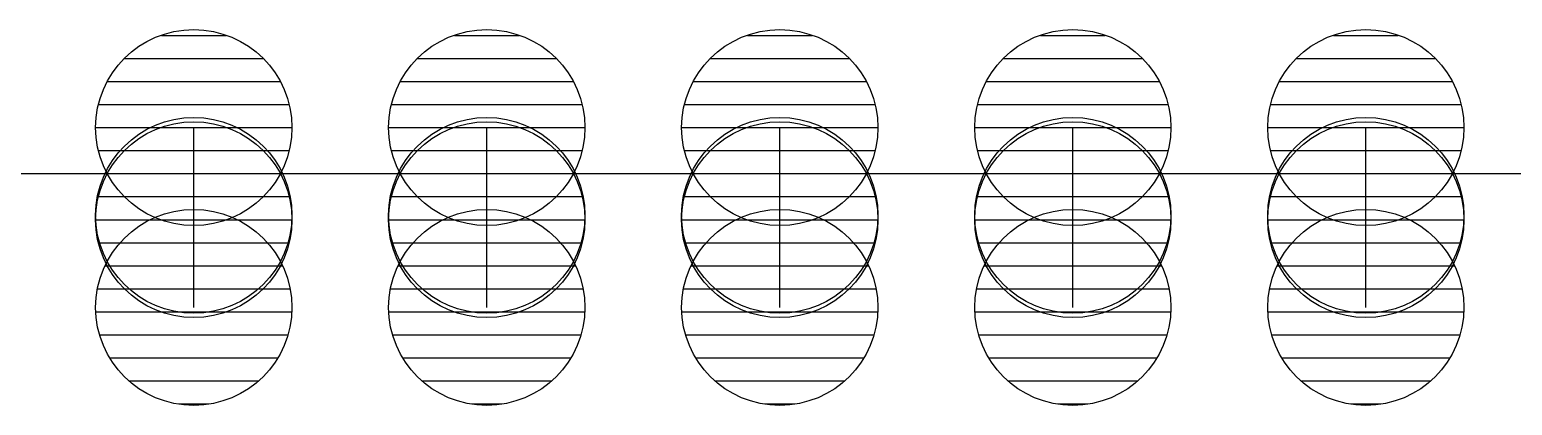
# Model space of a CAD drawing. Extents: x -26 to 0.6, y -0.6 to 26.
# Drawn here: x -19.13 to -12.7, y 24.39 to 26.03 of the extents above; entities that cross this region are included whole.
import ezdxf

# ---------------------------------------------------------------- set-up
doc = ezdxf.new("R2010")
doc.units = 0
doc.layers.get('0').update_dxf_attribs({"linetype": 'CONTINUOUS'})
doc.layers.add('BOTTOMSOLDER', color=6, linetype='CONTINUOUS')
doc.layers.add('MECHANICAL2', color=6, linetype='CONTINUOUS')

# ---------------------------------------------------------------- blocks, each defined once
blk = doc.blocks.new('#POLYLINE_90_')
at = {"layer": 'BOTTOMSOLDER'}
blk.add_line((-13.97, -0.2), (-13.97, 0.2), dxfattribs=at)
blk = doc.blocks.new('*X353')
at = {"layer": 'BOTTOMSOLDER', "linetype": 'CONTINUOUS'}
for p, q in [((-14.1098, 0.2), (-13.8302, 0.2)), ((-14.2715, 0.1), (-13.6685, 0.1)), ((-14.3431, 0), (-13.5969, 0)), ((-14.3821, -0.1), (-13.5579, -0.1)), ((-14.3954, -0.2), (-13.5446, -0.2)), ((-14.3821, -0.3), (-13.5579, -0.3)), ((-14.3431, -0.4), (-13.5969, -0.4)), ((-14.2715, -0.5), (-13.6685, -0.5)), ((-14.1098, -0.6), (-13.8302, -0.6))]:
    blk.add_line(p, q, dxfattribs=at)
blk = doc.blocks.new('*X354')
at = {"layer": 'BOTTOMSOLDER', "linetype": 'CONTINUOUS'}
for p, q in [((-14.1098, 0.6), (-13.8302, 0.6)), ((-14.2715, 0.5), (-13.6685, 0.5)), ((-14.3431, 0.4), (-13.5969, 0.4)), ((-14.3821, 0.3), (-13.5579, 0.3)), ((-14.3954, 0.2), (-13.5446, 0.2)), ((-14.3821, 0.1), (-13.5579, 0.1)), ((-14.3431, 0), (-13.5969, 0)), ((-14.2715, -0.1), (-13.6685, -0.1)), ((-14.1098, -0.2), (-13.8302, -0.2))]:
    blk.add_line(p, q, dxfattribs=at)
blk = doc.blocks.new('#POLYLINE_91_')
at = {"layer": 'BOTTOMSOLDER'}
blk.add_line((-12.7, -0.2), (-12.7, 0.2), dxfattribs=at)
blk = doc.blocks.new('*X355')
at = {"layer": 'BOTTOMSOLDER', "linetype": 'CONTINUOUS'}
for p, q in [((-12.8398, 0.2), (-12.5602, 0.2)), ((-13.0015, 0.1), (-12.3985, 0.1)), ((-13.0731, 0), (-12.3269, 0)), ((-13.1121, -0.1), (-12.2879, -0.1)), ((-13.1254, -0.2), (-12.2746, -0.2)), ((-13.1121, -0.3), (-12.2879, -0.3)), ((-13.0731, -0.4), (-12.3269, -0.4)), ((-13.0015, -0.5), (-12.3985, -0.5)), ((-12.8398, -0.6), (-12.5602, -0.6))]:
    blk.add_line(p, q, dxfattribs=at)
blk = doc.blocks.new('*X356')
at = {"layer": 'BOTTOMSOLDER', "linetype": 'CONTINUOUS'}
for p, q in [((-12.8398, 0.6), (-12.5602, 0.6)), ((-13.0015, 0.5), (-12.3985, 0.5)), ((-13.0731, 0.4), (-12.3269, 0.4)), ((-13.1121, 0.3), (-12.2879, 0.3)), ((-13.1254, 0.2), (-12.2746, 0.2)), ((-13.1121, 0.1), (-12.2879, 0.1)), ((-13.0731, 0), (-12.3269, 0)), ((-13.0015, -0.1), (-12.3985, -0.1)), ((-12.8398, -0.2), (-12.5602, -0.2))]:
    blk.add_line(p, q, dxfattribs=at)
blk = doc.blocks.new('#POLYLINE_93_')
at = {"layer": 'BOTTOMSOLDER'}
blk.add_line((-11.43, -0.2), (-11.43, 0.2), dxfattribs=at)
blk = doc.blocks.new('*X359')
at = {"layer": 'BOTTOMSOLDER', "linetype": 'CONTINUOUS'}
for p, q in [((-11.5698, 0.2), (-11.2902, 0.2)), ((-11.7315, 0.1), (-11.1285, 0.1)), ((-11.8031, 0), (-11.0569, 0)), ((-11.8421, -0.1), (-11.0179, -0.1)), ((-11.8554, -0.2), (-11.0046, -0.2)), ((-11.8421, -0.3), (-11.0179, -0.3)), ((-11.8031, -0.4), (-11.0569, -0.4)), ((-11.7315, -0.5), (-11.1285, -0.5)), ((-11.5698, -0.6), (-11.2902, -0.6))]:
    blk.add_line(p, q, dxfattribs=at)
blk = doc.blocks.new('*X360')
at = {"layer": 'BOTTOMSOLDER', "linetype": 'CONTINUOUS'}
for p, q in [((-11.5698, 0.6), (-11.2902, 0.6)), ((-11.7315, 0.5), (-11.1285, 0.5)), ((-11.8031, 0.4), (-11.0569, 0.4)), ((-11.8421, 0.3), (-11.0179, 0.3)), ((-11.8554, 0.2), (-11.0046, 0.2)), ((-11.8421, 0.1), (-11.0179, 0.1)), ((-11.8031, 0), (-11.0569, 0)), ((-11.7315, -0.1), (-11.1285, -0.1)), ((-11.5698, -0.2), (-11.2902, -0.2))]:
    blk.add_line(p, q, dxfattribs=at)
blk = doc.blocks.new('#POLYLINE_102_')
at = {"layer": 'BOTTOMSOLDER'}
blk.add_line((-15.24, -0.2), (-15.24, 0.2), dxfattribs=at)
blk = doc.blocks.new('*X377')
at = {"layer": 'BOTTOMSOLDER', "linetype": 'CONTINUOUS'}
for p, q in [((-15.3798, 0.2), (-15.1002, 0.2)), ((-15.5415, 0.1), (-14.9385, 0.1)), ((-15.6131, 0), (-14.8669, 0)), ((-15.6521, -0.1), (-14.8279, -0.1)), ((-15.6654, -0.2), (-14.8146, -0.2)), ((-15.6521, -0.3), (-14.8279, -0.3)), ((-15.6131, -0.4), (-14.8669, -0.4)), ((-15.5415, -0.5), (-14.9385, -0.5)), ((-15.3798, -0.6), (-15.1002, -0.6))]:
    blk.add_line(p, q, dxfattribs=at)
blk = doc.blocks.new('*X378')
at = {"layer": 'BOTTOMSOLDER', "linetype": 'CONTINUOUS'}
for p, q in [((-15.3798, 0.6), (-15.1002, 0.6)), ((-15.5415, 0.5), (-14.9385, 0.5)), ((-15.6131, 0.4), (-14.8669, 0.4)), ((-15.6521, 0.3), (-14.8279, 0.3)), ((-15.6654, 0.2), (-14.8146, 0.2)), ((-15.6521, 0.1), (-14.8279, 0.1)), ((-15.6131, 0), (-14.8669, 0)), ((-15.5415, -0.1), (-14.9385, -0.1)), ((-15.3798, -0.2), (-15.1002, -0.2))]:
    blk.add_line(p, q, dxfattribs=at)
blk = doc.blocks.new('#POLYLINE_104_')
at = {"layer": 'BOTTOMSOLDER'}
blk.add_line((-16.51, -0.2), (-16.51, 0.2), dxfattribs=at)
blk = doc.blocks.new('*X381')
at = {"layer": 'BOTTOMSOLDER', "linetype": 'CONTINUOUS'}
for p, q in [((-16.6498, 0.2), (-16.3702, 0.2)), ((-16.8115, 0.1), (-16.2085, 0.1)), ((-16.8831, 0), (-16.1369, 0)), ((-16.9221, -0.1), (-16.0979, -0.1)), ((-16.9354, -0.2), (-16.0846, -0.2)), ((-16.9221, -0.3), (-16.0979, -0.3)), ((-16.8831, -0.4), (-16.1369, -0.4)), ((-16.8115, -0.5), (-16.2085, -0.5)), ((-16.6498, -0.6), (-16.3702, -0.6))]:
    blk.add_line(p, q, dxfattribs=at)
blk = doc.blocks.new('*X382')
at = {"layer": 'BOTTOMSOLDER', "linetype": 'CONTINUOUS'}
for p, q in [((-16.6498, 0.6), (-16.3702, 0.6)), ((-16.8115, 0.5), (-16.2085, 0.5)), ((-16.8831, 0.4), (-16.1369, 0.4)), ((-16.9221, 0.3), (-16.0979, 0.3)), ((-16.9354, 0.2), (-16.0846, 0.2)), ((-16.9221, 0.1), (-16.0979, 0.1)), ((-16.8831, 0), (-16.1369, 0)), ((-16.8115, -0.1), (-16.2085, -0.1)), ((-16.6498, -0.2), (-16.3702, -0.2))]:
    blk.add_line(p, q, dxfattribs=at)
blk = doc.blocks.new('SIP18_1_27______46')
at = {"layer": 'BOTTOMSOLDER'}
for centre, radius in [((-16.51, 0.2), 0.4254), ((-15.24, 0.2), 0.4254), ((-13.97, 0.2), 0.4254), ((-12.7, 0.2), 0.4254), ((-11.43, 0.2), 0.4254), ((-16.51, -0.2), 0.4254), ((-15.24, -0.2), 0.4254), ((-15.24, 0.2), 0), ((-13.97, -0.2), 0.4254), ((-12.7, -0.2), 0.4254), ((-11.43, -0.2), 0.4254), ((-11.43, 0.2), 0), ((-15.24, -0.2), 0), ((-11.43, -0.2), 0)]:
    blk.add_circle(centre, radius, dxfattribs=at)
for name in ['*X382', '*X378', '*X354', '*X356', '*X360', '*X381', '#POLYLINE_104_', '*X377', '#POLYLINE_102_', '*X353', '#POLYLINE_90_', '*X355', '#POLYLINE_91_', '*X359', '#POLYLINE_93_']:
    blk.add_blockref(name, (0, 0), dxfattribs=at)
blk = doc.blocks.new('#POLYLINE_126_')
at = {"layer": 'BOTTOMSOLDER'}
blk.add_line((-13.97, -0.2), (-13.97, 0.2), dxfattribs=at)
blk = doc.blocks.new('*X425')
at = {"layer": 'BOTTOMSOLDER', "linetype": 'CONTINUOUS'}
for p, q in [((-14.1553, 0.181), (-13.7847, 0.181)), ((-14.2871, 0.081), (-13.6529, 0.081)), ((-14.3533, -0.019), (-13.5867, -0.019)), ((-14.3874, -0.119), (-13.5526, -0.119)), ((-14.3935, -0.219), (-13.5465, -0.219)), ((-14.3763, -0.319), (-13.5637, -0.319)), ((-14.333, -0.419), (-13.607, -0.419)), ((-14.2486, -0.519), (-13.6914, -0.519)), ((-14.035, -0.619), (-13.905, -0.619))]:
    blk.add_line(p, q, dxfattribs=at)
blk = doc.blocks.new('*X426')
at = {"layer": 'BOTTOMSOLDER', "linetype": 'CONTINUOUS'}
for p, q in [((-14.1553, 0.581), (-13.7847, 0.581)), ((-14.2871, 0.481), (-13.6529, 0.481)), ((-14.3533, 0.381), (-13.5867, 0.381)), ((-14.3874, 0.281), (-13.5526, 0.281)), ((-14.3935, 0.181), (-13.5465, 0.181)), ((-14.3763, 0.081), (-13.5637, 0.081)), ((-14.333, -0.019), (-13.607, -0.019)), ((-14.2486, -0.119), (-13.6914, -0.119)), ((-14.035, -0.219), (-13.905, -0.219))]:
    blk.add_line(p, q, dxfattribs=at)
blk = doc.blocks.new('#POLYLINE_127_')
at = {"layer": 'BOTTOMSOLDER'}
blk.add_line((-12.7, -0.2), (-12.7, 0.2), dxfattribs=at)
blk = doc.blocks.new('*X427')
at = {"layer": 'BOTTOMSOLDER', "linetype": 'CONTINUOUS'}
for p, q in [((-12.8853, 0.181), (-12.5147, 0.181)), ((-13.0171, 0.081), (-12.3829, 0.081)), ((-13.0833, -0.019), (-12.3167, -0.019)), ((-13.1174, -0.119), (-12.2826, -0.119)), ((-13.1235, -0.219), (-12.2765, -0.219)), ((-13.1063, -0.319), (-12.2937, -0.319)), ((-13.063, -0.419), (-12.337, -0.419)), ((-12.9786, -0.519), (-12.4214, -0.519)), ((-12.765, -0.619), (-12.635, -0.619))]:
    blk.add_line(p, q, dxfattribs=at)
blk = doc.blocks.new('*X428')
at = {"layer": 'BOTTOMSOLDER', "linetype": 'CONTINUOUS'}
for p, q in [((-12.8853, 0.581), (-12.5147, 0.581)), ((-13.0171, 0.481), (-12.3829, 0.481)), ((-13.0833, 0.381), (-12.3167, 0.381)), ((-13.1174, 0.281), (-12.2826, 0.281)), ((-13.1235, 0.181), (-12.2765, 0.181)), ((-13.1063, 0.081), (-12.2937, 0.081)), ((-13.063, -0.019), (-12.337, -0.019)), ((-12.9786, -0.119), (-12.4214, -0.119)), ((-12.765, -0.219), (-12.635, -0.219))]:
    blk.add_line(p, q, dxfattribs=at)
blk = doc.blocks.new('#POLYLINE_129_')
at = {"layer": 'BOTTOMSOLDER'}
blk.add_line((-11.43, -0.2), (-11.43, 0.2), dxfattribs=at)
blk = doc.blocks.new('*X431')
at = {"layer": 'BOTTOMSOLDER', "linetype": 'CONTINUOUS'}
for p, q in [((-11.6153, 0.181), (-11.2447, 0.181)), ((-11.7471, 0.081), (-11.1129, 0.081)), ((-11.8133, -0.019), (-11.0467, -0.019)), ((-11.8474, -0.119), (-11.0126, -0.119)), ((-11.8535, -0.219), (-11.0065, -0.219)), ((-11.8363, -0.319), (-11.0237, -0.319)), ((-11.793, -0.419), (-11.067, -0.419)), ((-11.7086, -0.519), (-11.1514, -0.519)), ((-11.495, -0.619), (-11.365, -0.619))]:
    blk.add_line(p, q, dxfattribs=at)
blk = doc.blocks.new('*X432')
at = {"layer": 'BOTTOMSOLDER', "linetype": 'CONTINUOUS'}
for p, q in [((-11.6153, 0.581), (-11.2447, 0.581)), ((-11.7471, 0.481), (-11.1129, 0.481)), ((-11.8133, 0.381), (-11.0467, 0.381)), ((-11.8474, 0.281), (-11.0126, 0.281)), ((-11.8535, 0.181), (-11.0065, 0.181)), ((-11.8363, 0.081), (-11.0237, 0.081)), ((-11.793, -0.019), (-11.067, -0.019)), ((-11.7086, -0.119), (-11.1514, -0.119)), ((-11.495, -0.219), (-11.365, -0.219))]:
    blk.add_line(p, q, dxfattribs=at)
blk = doc.blocks.new('#POLYLINE_138_')
at = {"layer": 'BOTTOMSOLDER'}
blk.add_line((-15.24, -0.2), (-15.24, 0.2), dxfattribs=at)
blk = doc.blocks.new('*X449')
at = {"layer": 'BOTTOMSOLDER', "linetype": 'CONTINUOUS'}
for p, q in [((-15.4253, 0.181), (-15.0547, 0.181)), ((-15.5571, 0.081), (-14.9229, 0.081)), ((-15.6233, -0.019), (-14.8567, -0.019)), ((-15.6574, -0.119), (-14.8226, -0.119)), ((-15.6635, -0.219), (-14.8165, -0.219)), ((-15.6463, -0.319), (-14.8337, -0.319)), ((-15.603, -0.419), (-14.877, -0.419)), ((-15.5186, -0.519), (-14.9614, -0.519)), ((-15.305, -0.619), (-15.175, -0.619))]:
    blk.add_line(p, q, dxfattribs=at)
blk = doc.blocks.new('*X450')
at = {"layer": 'BOTTOMSOLDER', "linetype": 'CONTINUOUS'}
for p, q in [((-15.4253, 0.581), (-15.0547, 0.581)), ((-15.5571, 0.481), (-14.9229, 0.481)), ((-15.6233, 0.381), (-14.8567, 0.381)), ((-15.6574, 0.281), (-14.8226, 0.281)), ((-15.6635, 0.181), (-14.8165, 0.181)), ((-15.6463, 0.081), (-14.8337, 0.081)), ((-15.603, -0.019), (-14.877, -0.019)), ((-15.5186, -0.119), (-14.9614, -0.119)), ((-15.305, -0.219), (-15.175, -0.219))]:
    blk.add_line(p, q, dxfattribs=at)
blk = doc.blocks.new('#POLYLINE_140_')
at = {"layer": 'BOTTOMSOLDER'}
blk.add_line((-16.51, -0.2), (-16.51, 0.2), dxfattribs=at)
blk = doc.blocks.new('*X453')
at = {"layer": 'BOTTOMSOLDER', "linetype": 'CONTINUOUS'}
for p, q in [((-16.6953, 0.181), (-16.3247, 0.181)), ((-16.8271, 0.081), (-16.1929, 0.081)), ((-16.8933, -0.019), (-16.1267, -0.019)), ((-16.9274, -0.119), (-16.0926, -0.119)), ((-16.9335, -0.219), (-16.0865, -0.219)), ((-16.9163, -0.319), (-16.1037, -0.319)), ((-16.873, -0.419), (-16.147, -0.419)), ((-16.7886, -0.519), (-16.2314, -0.519)), ((-16.575, -0.619), (-16.445, -0.619))]:
    blk.add_line(p, q, dxfattribs=at)
blk = doc.blocks.new('*X454')
at = {"layer": 'BOTTOMSOLDER', "linetype": 'CONTINUOUS'}
for p, q in [((-16.6953, 0.581), (-16.3247, 0.581)), ((-16.8271, 0.481), (-16.1929, 0.481)), ((-16.8933, 0.381), (-16.1267, 0.381)), ((-16.9274, 0.281), (-16.0926, 0.281)), ((-16.9335, 0.181), (-16.0865, 0.181)), ((-16.9163, 0.081), (-16.1037, 0.081)), ((-16.873, -0.019), (-16.147, -0.019)), ((-16.7886, -0.119), (-16.2314, -0.119)), ((-16.575, -0.219), (-16.445, -0.219))]:
    blk.add_line(p, q, dxfattribs=at)
blk = doc.blocks.new('SIP18_1_27_____B_44')
at = {"layer": 'BOTTOMSOLDER'}
for centre, radius in [((-16.51, 0.2), 0.4254), ((-15.24, 0.2), 0.4254), ((-13.97, 0.2), 0.4254), ((-12.7, 0.2), 0.4254), ((-11.43, 0.2), 0.4254), ((-16.51, -0.2), 0.4254), ((-15.24, -0.2), 0.4254), ((-15.24, 0.2), 0), ((-13.97, -0.2), 0.4254), ((-12.7, -0.2), 0.4254), ((-11.43, -0.2), 0.4254), ((-11.43, 0.2), 0), ((-15.24, -0.2), 0), ((-11.43, -0.2), 0)]:
    blk.add_circle(centre, radius, dxfattribs=at)
for name in ['*X454', '*X450', '*X426', '*X428', '*X432', '#POLYLINE_140_', '#POLYLINE_138_', '#POLYLINE_126_', '#POLYLINE_127_', '#POLYLINE_129_', '*X453', '*X449', '*X425', '*X427', '*X431']:
    blk.add_blockref(name, (0, 0), dxfattribs=at)
blk = doc.blocks.new('#POLYLINE_146_')
at = {"layer": 'MECHANICAL2'}
blk.add_line((-25.4, 25.4), (0, 25.4), dxfattribs=at)

msp = doc.modelspace()

# ---------------------------------------------------------------- block references
for name, p in [('SIP18_1_27______46', (-1.905, 25.4)), ('SIP18_1_27_____B_44', (-1.905, 25.019))]:
    msp.add_blockref(name, p)
at = {"layer": 'MECHANICAL2'}
msp.add_blockref('#POLYLINE_146_', (0, 0), dxfattribs=at)

doc.saveas('drawing.dxf')
